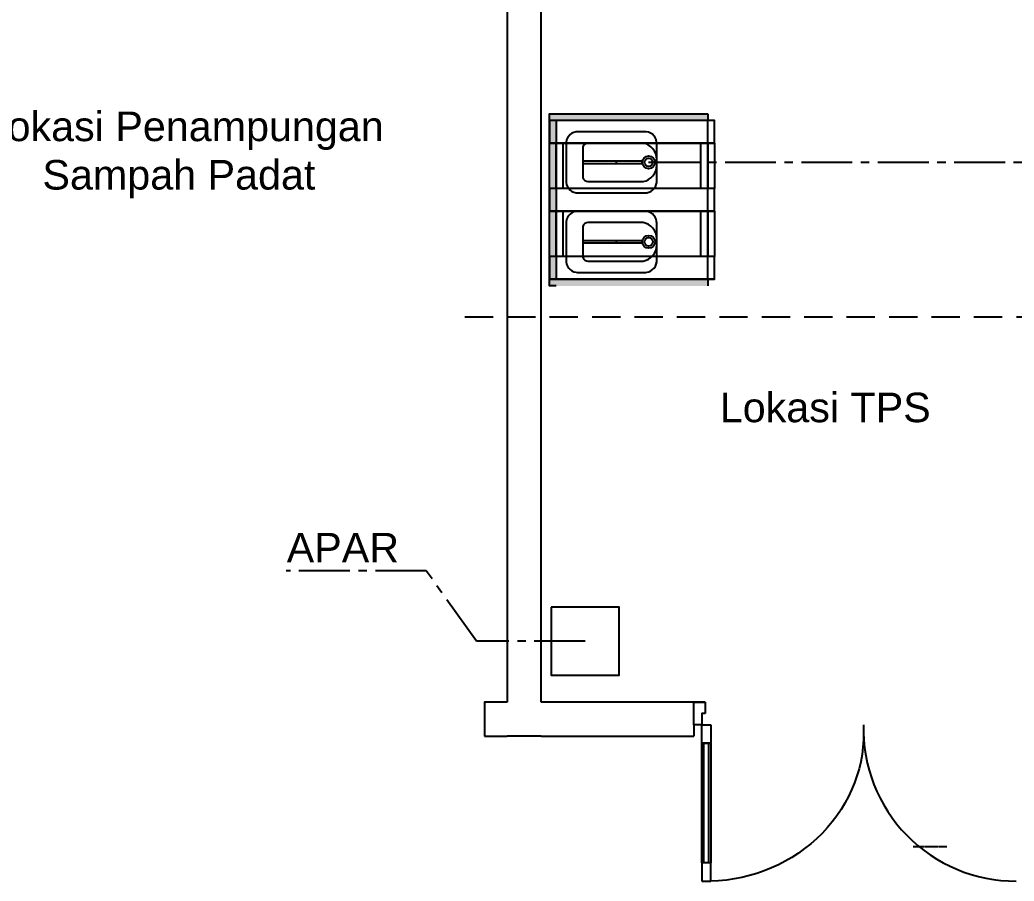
# Model space of a CAD drawing. Header units: millimetres. Extents: x 19989 to 114677, y -6335 to 49043.
# Drawn here: x 71235 to 75628, y 16899 to 20703 of the extents above; entities that cross this region are included whole.
import ezdxf

# ---------------------------------------------------------------- set-up
doc = ezdxf.new("R2010")
doc.units = ezdxf.units.MM
doc.header["$MEASUREMENT"] = 0
doc.linetypes.add('( Hidden )', pattern=[0.375, 0.25, -0.125])
doc.linetypes.add('CENTER2', pattern=[1.125, 0.75, -0.125, 0.125, -0.125])
doc.layers.add('A-Door', color=150, linetype='Continuous')
doc.layers.add('A-Glaz', color=92, linetype='Continuous')
doc.styles.get("Standard").update_dxf_attribs({"font": 'arial.ttf'})

msp = doc.modelspace()

# ---------------------------------------------------------------- hatches: boundary and pattern name
h = msp.add_hatch(color=256)
h.dxf.hatch_style = 1
h.paths.add_polyline_path([(73604.5, 20258.1), (74274.5, 20258.1), (74274.5, 20273.1), (74274.5, 20288.1), (73574.5, 20288.1), (73574.5, 19528.1), (73604.5, 19528.1), (74274.5, 19528.1), (74274.5, 19558.1), (73604.5, 19558.1)])

# ---------------------------------------------------------------- linework, layer by layer
msp.add_line((74212.8, 17588.8), (74212.8, 17538.8))
for points in [[(73387.8, 21538.8), (73387.8, 17688.8)], [(73537.8, 17688.8), (73537.8, 21538.8), (73387.8, 21538.8)], [(73574.5, 20258.1), (73574.5, 20288.1), (74274.5, 20288.1)], [(73574.5, 20258.1), (73574.5, 20288.1), (74274.5, 20288.1)], [(73574.5, 20288.1), (73604.5, 20288.1)], [(73604.5, 19528.1), (73574.5, 19528.1), (73574.5, 20288.1)], [(73574.5, 19558.1), (73574.5, 20258.1)], [(73574.5, 20158.1), (73574.5, 20258.1)], [(74274.5, 20258.1), (73574.5, 20258.1)], [(73574.5, 20258.1), (73574.5, 20158.1), (74274.5, 20158.1), (74274.5, 20258.1), (73574.5, 20258.1)], [(73604.5, 20258.1), (73604.5, 19558.1)], [(74304.5, 20258.1), (73604.5, 20258.1)], [(73604.5, 20258.1), (73604.5, 20158.1), (74304.5, 20158.1), (74304.5, 20258.1), (73604.5, 20258.1)], [(74274.5, 20288.1), (74274.5, 20273.1), (74274.5, 20258.1)], [(74274.5, 20273.1), (74274.5, 20258.1)], [(74002.7, 20208.9), (73697.2, 20208.9)], [(74274.5, 20158.1), (73574.5, 20158.1)], [(73604.5, 20158.1), (73604.5, 19958.1), (73574.5, 19958.1), (73574.5, 20158.1), (73604.5, 20158.1)], [(74304.5, 20158.1), (73604.5, 20158.1)], [(73634.5, 20158.1), (73634.5, 19958.1), (73604.5, 19958.1), (73604.5, 20158.1), (73634.5, 20158.1)], [(73648.7, 20162.8), (73648.7, 19985)], [(73721.8, 20142), (73721.8, 20005.8)], [(73989.3, 20158.9), (73744.9, 20158.9)], [(74048.7, 19985), (74048.7, 20160.5)], [(74274.5, 20158.1), (74274.5, 19958.1), (74244.5, 19958.1), (74244.5, 20158.1), (74274.5, 20158.1)], [(74304.5, 20158.1), (74304.5, 19958.1), (74274.5, 19958.1), (74274.5, 20158.1), (74304.5, 20158.1)], [(73985.1, 20078.9), (73721.8, 20078.9)], [(73871.5, 20068.9), (73871.5, 20078.9)], [(73721.8, 20068.9), (73985.1, 20068.9)], [(73574.5, 19858.1), (73574.5, 19958.1)], [(74274.5, 19958.1), (73574.5, 19958.1)], [(73574.5, 19958.1), (73574.5, 19858.1), (74274.5, 19858.1), (74274.5, 19958.1), (73574.5, 19958.1)], [(74304.5, 19958.1), (73604.5, 19958.1)], [(73604.5, 19958.1), (73604.5, 19858.1), (74304.5, 19858.1), (74304.5, 19958.1), (73604.5, 19958.1)], [(73744.9, 19988.9), (73989.3, 19988.9)], [(73697.2, 19938.9), (74000.2, 19938.9)], [(74274.5, 19858.1), (73574.5, 19858.1)], [(73604.5, 19858.1), (73604.5, 19658.1), (73574.5, 19658.1), (73574.5, 19858.1), (73604.5, 19858.1)], [(74304.5, 19858.1), (73604.5, 19858.1)], [(73634.5, 19858.1), (73634.5, 19658.1), (73604.5, 19658.1), (73604.5, 19858.1), (73634.5, 19858.1)], [(74002.7, 19857.6), (73697.2, 19857.6)], [(74274.5, 19858.1), (74274.5, 19658.1), (74244.5, 19658.1), (74244.5, 19858.1), (74274.5, 19858.1)], [(74304.5, 19858.1), (74304.5, 19658.1), (74274.5, 19658.1), (74274.5, 19858.1), (74304.5, 19858.1)], [(73648.7, 19811.5), (73648.7, 19633.7)], [(73721.8, 19790.7), (73721.8, 19654.5)], [(73989.3, 19807.6), (73744.9, 19807.6)], [(74048.7, 19633.7), (74048.7, 19809.2)], [(73985.1, 19727.6), (73721.8, 19727.6)], [(73871.5, 19717.6), (73871.5, 19727.6)], [(73721.8, 19717.6), (73985.1, 19717.6)], [(74274.5, 19658.1), (73574.5, 19658.1)], [(73574.5, 19658.1), (73574.5, 19558.1), (74274.5, 19558.1), (74274.5, 19658.1), (73574.5, 19658.1)], [(74304.5, 19658.1), (73604.5, 19658.1)], [(73604.5, 19658.1), (73604.5, 19558.1), (74304.5, 19558.1), (74304.5, 19658.1), (73604.5, 19658.1)], [(73744.9, 19637.6), (73989.3, 19637.6)], [(74274.5, 19558.1), (73574.5, 19558.1)], [(74304.5, 19558.1), (73604.5, 19558.1)], [(73697.2, 19587.6), (74000.2, 19587.6)], [(74274.5, 19558.1), (74274.5, 19528.1)], [(73583, 18108.5), (73583, 17808.5), (73883, 17808.5), (73883, 18108.5), (73583, 18108.5)], [(73387.8, 17688.8), (73287.8, 17688.8)], [(73387.8, 17688.8), (73287.8, 17688.8), (73287.8, 17538.8)], [(73387.8, 17688.8), (73287.8, 17688.8), (73287.8, 17538.8)], [(74262.8, 17688.8), (73537.8, 17688.8)], [(73287.8, 17538.8), (73387.8, 17538.8)], [(73287.8, 17538.8), (73387.8, 17538.8)], [(73287.8, 17538.8), (73387.8, 17538.8)], [(73537.8, 17538.8), (73387.8, 17538.8)], [(73537.8, 17538.8), (73387.8, 17538.8)], [(73537.8, 17538.8), (74212.8, 17538.8)]]:
    msp.add_lwpolyline(points)
at = {"color": 116, "linetype": 'CENTER2', "ltscale": 300, "true_color": 0x136734}
for points in [[(74013.2, 20073.9), (76040.8, 20073.9), (76693.1, 20073.9), (77140.6, 20645.3), (77789.8, 20645.3)], [(73733, 17958.5), (73252.1, 17958.5), (73030.7, 18268.9), (72411.7, 18268.9)]]:
    msp.add_lwpolyline(points, dxfattribs=at)
at = {"color": 251, "linetype": '( Hidden )', "ltscale": 500, "true_color": 0x636466}
msp.add_lwpolyline([(73200.7, 19392), (77906.1, 19392)], dxfattribs=at)
at = {"linetype": 'CENTER2'}
msp.add_lwpolyline([(75181.5, 17051.2), (75331.5, 17051.2)], dxfattribs=at)
for centre, radius in [((74013.2, 20073.9), 28.5), ((74013.2, 20073.9), 18.5), ((74013.2, 19722.6), 28.5), ((74013.2, 19722.6), 18.5)]:
    msp.add_circle(centre, radius)
for centre, radius, start, end in [((73700.1, 20157.3), 51.7, 86.812, 173.9147), ((73997.1, 20157.5), 51.7, 356.6326, 83.7352), ((73745.4, 20133.9), 25, 88.853, 161.0855), ((73975.6, 20087.1), 73.1, 359.8471, 79.1751), ((73975.6, 20060.7), 73.1, 280.8249, 0.1529), ((73745.4, 20013.9), 25, 198.9145, 271.147), ((73700.1, 19990.5), 51.7, 186.0853, 273.188), ((73997.3, 19990.5), 51.7, 266.812, 353.9147), ((73700.1, 19806), 51.7, 86.812, 173.9147), ((73997.1, 19806.2), 51.7, 356.6326, 83.7352), ((73745.4, 19782.6), 25, 88.853, 161.0855), ((73975.6, 19735.8), 73.1, 359.8471, 79.1751), ((73975.6, 19709.4), 73.1, 280.8249, 0.1529), ((73745.4, 19662.6), 25, 198.9145, 271.147), ((73700.1, 19639.2), 51.7, 186.0853, 273.188), ((73997.3, 19639.2), 51.7, 266.812, 353.9147)]:
    msp.add_arc(centre, radius, start, end)
at = {"layer": 'A-Door'}
for p, q in [((74212.8, 17688.8), (74262.8, 17688.8)), ((74212.8, 17588.8), (74212.8, 17688.8)), ((74262.8, 17688.8), (74262.8, 17638.8)), ((74247.8, 17628.8), (74247.8, 17588.8)), ((74247.8, 17588.8), (74212.8, 17588.8)), ((74247.8, 17588.8), (74287.8, 17588.8)), ((74247.8, 17508.8), (74247.8, 17588.8)), ((74287.8, 17588.8), (74287.8, 17508.8)), ((74247.8, 16978.8), (74247.8, 17508.8)), ((74287.8, 17508.8), (74247.8, 17508.8)), ((74247.8, 17508.8), (74287.8, 17508.8)), ((74257.8, 17508.8), (74277.8, 17508.8)), ((74287.8, 17508.8), (74287.8, 16978.8)), ((74287.8, 16978.8), (74247.8, 16978.8)), ((74287.8, 16978.8), (74247.8, 16978.8)), ((74247.8, 16978.8), (74247.8, 16898.8)), ((74277.8, 16978.8), (74257.8, 16978.8)), ((74287.8, 16898.8), (74287.8, 16978.8)), ((74247.8, 16898.8), (74287.8, 16898.8))]:
    msp.add_line(p, q, dxfattribs=at)
msp.add_lwpolyline([(74262.8, 17638.8), (74247.8, 17638.8), (74247.8, 17628.8)], dxfattribs=at)
msp.add_arc((75635, 17571.9), 673, 178.5562, 270.2343, dxfattribs=at)
at = {"layer": 'A-Door', "extrusion": (0, 0, -1)}
msp.add_ellipse((74286.7, 17537.7), major_axis=(666.9, 121.7), ratio=0.940794, start_param=0.11153, end_param=1.73917, dxfattribs=at)
at = {"layer": 'A-Glaz'}
for p, q in [((74257.8, 16978.8), (74257.8, 17508.8)), ((74277.8, 17508.8), (74277.8, 16978.8))]:
    msp.add_line(p, q, dxfattribs=at)

# ---------------------------------------------------------------- texts
at = {"color": 3}
for s, p in [('Lokasi Penampungan ', (71079.1, 20167.4)), ('Sampah Padat', (71334.6, 19953.5)), ('Lokasi TPS', (74327.6, 18925.9)), ('APAR ', (72414, 18306.5))]:
    msp.add_text(s, height=130.51, dxfattribs=at).set_placement(p)

doc.saveas('drawing.dxf')
